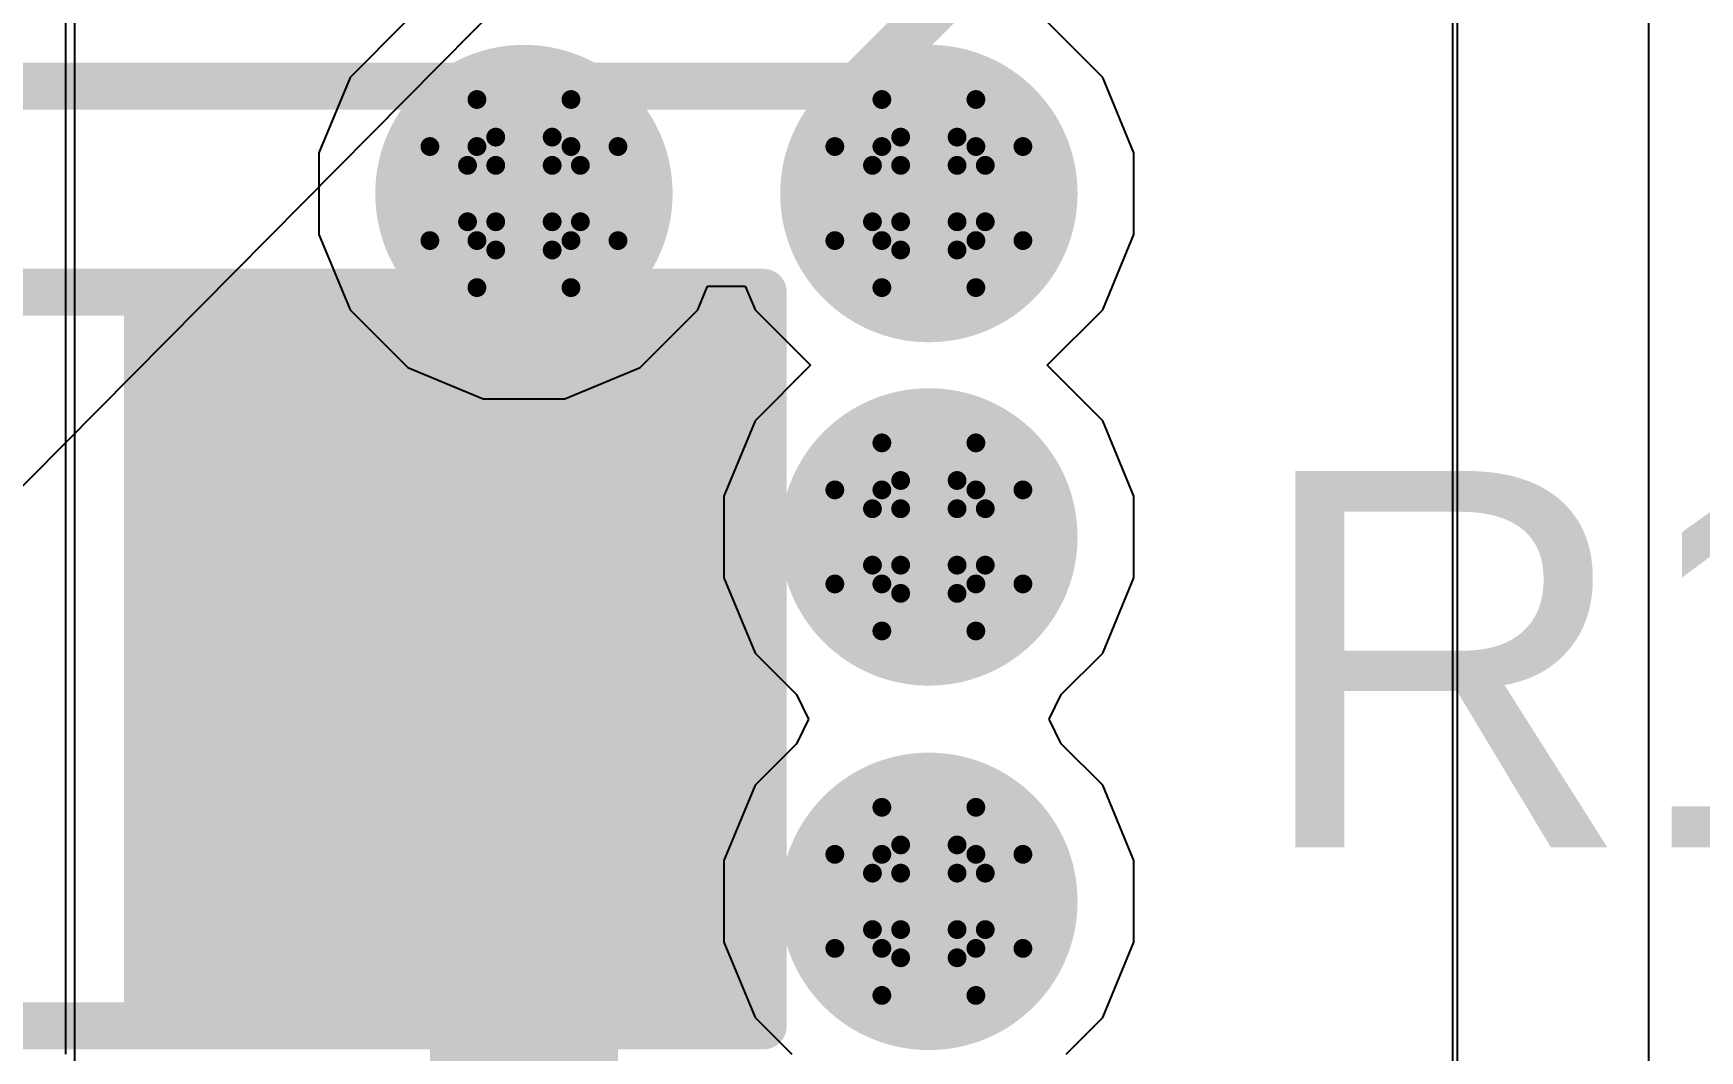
# Model space of a CAD drawing. Header units: inches. Extents: x -3 to 5259, y -3 to 5282.
# Drawn here: x 109.738 to 114.239, y 80.535 to 83.283 of the extents above; entities that cross this region are included whole.
import ezdxf

# ---------------------------------------------------------------- set-up
doc = ezdxf.new("R2010")
doc.units = ezdxf.units.IN
for name, color, linetype in [('Bottom Layer', 5, 'Continuous'), ('Bottom Solder', 6, 'Continuous'), ('Drill Drawing', 1, 'Continuous'), ('Layer 1', 16, 'Continuous'), ('Layer 2', 76, 'Continuous'), ('Top Layer', 1, 'Continuous'), ('Top Overlay', 2, 'Continuous'), ('Top Paste', 8, 'Continuous'), ('Top Solder', 216, 'Continuous'), ('Via Holes', 16, 'Continuous')]:
    doc.layers.add(name, color=color, linetype=linetype)
doc.styles.add('Arial', font='', dxfattribs={"height": 0.2})
doc.styles.get('Arial').set_extended_font_data('Arial')

# ---------------------------------------------------------------- blocks, each defined once
blk = doc.blocks.new('13_WQFN_HR__3_2__26')
at = {"layer": 'Top Solder'}
blk.add_line((1.1783, -0.9227), (5227.2803, 5276.701), dxfattribs=at)
blk = doc.blocks.new('R___1206_49')
at = {"layer": 'Top Layer'}
for points in [[(-2.032, 0.889), (-0.508, 0.889), (-0.508, -0.889), (-2.032, -0.889)], [(0.508, 0.889), (2.032, 0.889), (2.032, -0.889), (0.508, -0.889)]]:
    blk.add_hatch(color=1, dxfattribs=at).paths.add_polyline_path(points)
at = {"layer": 'Top Paste'}
for points in [[(-2.032, 0.889), (-0.508, 0.889), (-0.508, -0.889), (-2.032, -0.889)], [(0.508, 0.889), (2.032, 0.889), (2.032, -0.889), (0.508, -0.889)]]:
    blk.add_hatch(color=8, dxfattribs=at).paths.add_polyline_path(points)
at = {"layer": 'Top Solder'}
for points in [[(-2.1336, 0.9906), (-0.4064, 0.9906), (-0.4064, -0.9906), (-2.1336, -0.9906)], [(0.4064, 0.9906), (2.1336, 0.9906), (2.1336, -0.9906), (0.4064, -0.9906)]]:
    blk.add_hatch(color=216, dxfattribs=at).paths.add_polyline_path(points)
at = {"layer": 'Top Overlay'}
for points in [[(-2.1336, 0.9906, 0.127, 0.127, 0), (-2.1336, -0.9906, 0.127, 0.127, 0)], [(2.1336, 0.9906, 0.127, 0.127, 0), (-2.1336, 0.9906, 0.127, 0.127, 0)], [(2.1336, 0.9906, 0.127, 0.127, 0), (2.1336, -0.9906, 0.127, 0.127, 0)], [(2.1336, -0.9906, 0.127, 0.127, 0), (-2.1336, -0.9906, 0.127, 0.127, 0)]]:
    blk.add_lwpolyline(points, format="xyseb", dxfattribs=at)
for points in [[(-2.1654, 0.9906, 0.0635, 0.0635, 1), (-2.1019, 0.9906, 0.0635, 0.0635, 1)], [(-2.1654, 0.9906, 0.0635, 0.0635, 1), (-2.1019, 0.9906, 0.0635, 0.0635, 1)], [(2.1019, 0.9906, 0.0635, 0.0635, 1), (2.1654, 0.9906, 0.0635, 0.0635, 1)], [(2.1019, 0.9906, 0.0635, 0.0635, 1), (2.1654, 0.9906, 0.0635, 0.0635, 1)], [(-2.1654, -0.9906, 0.0635, 0.0635, 1), (-2.1019, -0.9906, 0.0635, 0.0635, 1)], [(-2.1654, -0.9906, 0.0635, 0.0635, 1), (-2.1019, -0.9906, 0.0635, 0.0635, 1)], [(2.1019, -0.9906, 0.0635, 0.0635, 1), (2.1654, -0.9906, 0.0635, 0.0635, 1)], [(2.1019, -0.9906, 0.0635, 0.0635, 1), (2.1654, -0.9906, 0.0635, 0.0635, 1)]]:
    blk.add_lwpolyline(points, format="xyseb", close=True, dxfattribs=at)
blk = doc.blocks.new('SVZ1VM221FBRE00RAXXX_226')
at = {"layer": 'Top Overlay'}
for points in [[(-2.465, 4.2262, 0.127, 0.127, 0), (-4.2012, 2.49, 0.127, 0.127, 0)], [(4.2012, 4.2262, 0.127, 0.127, 0), (-2.465, 4.2262, 0.127, 0.127, 0)]]:
    blk.add_lwpolyline(points, format="xyseb", dxfattribs=at)
blk.add_lwpolyline([(-2.4967, 4.2262, 0.0635, 0.0635, 1), (-2.4332, 4.2262, 0.0635, 0.0635, 1)], format="xyseb", close=True, dxfattribs=at)
blk.add_lwpolyline([(-2.4967, 4.2262, 0.0635, 0.0635, 1), (-2.4332, 4.2262, 0.0635, 0.0635, 1)], format="xyseb", close=True, dxfattribs=at)

msp = doc.modelspace()

# ---------------------------------------------------------------- hatches: boundary and pattern name
at = {"layer": 'Bottom Layer'}
h = msp.add_hatch(color=5, dxfattribs=at)
edge = h.paths.add_edge_path()
edge.add_arc((111.0632, 82.85), 0.3, 0, 360)
h = msp.add_hatch(color=5, dxfattribs=at)
edge = h.paths.add_edge_path()
edge.add_arc((112.157, 82.85), 0.3, 0, 360)
h = msp.add_hatch(color=5, dxfattribs=at)
edge = h.paths.add_edge_path()
edge.add_arc((112.157, 81.9227), 0.3, 0, 360)
h = msp.add_hatch(color=5, dxfattribs=at)
edge = h.paths.add_edge_path()
edge.add_arc((112.157, 80.9385), 0.3, 0, 360)
at = {"layer": 'Bottom Solder'}
h = msp.add_hatch(color=6, dxfattribs=at)
edge = h.paths.add_edge_path()
edge.add_arc((111.0632, 82.85), 0.4016, 0, 360)
h = msp.add_hatch(color=6, dxfattribs=at)
edge = h.paths.add_edge_path()
edge.add_arc((112.157, 82.85), 0.4016, 0, 360)
h = msp.add_hatch(color=6, dxfattribs=at)
edge = h.paths.add_edge_path()
edge.add_arc((112.157, 81.9227), 0.4016, 0, 360)
h = msp.add_hatch(color=6, dxfattribs=at)
edge = h.paths.add_edge_path()
edge.add_arc((112.157, 80.9385), 0.4016, 0, 360)
at = {"layer": 'Layer 1'}
h = msp.add_hatch(color=16, dxfattribs=at)
edge = h.paths.add_edge_path()
edge.add_arc((111.0632, 82.85), 0.3, 0, 360)
h = msp.add_hatch(color=16, dxfattribs=at)
edge = h.paths.add_edge_path()
edge.add_arc((112.157, 82.85), 0.3, 0, 360)
h = msp.add_hatch(color=16, dxfattribs=at)
edge = h.paths.add_edge_path()
edge.add_arc((112.157, 81.9227), 0.3, 0, 360)
h = msp.add_hatch(color=16, dxfattribs=at)
edge = h.paths.add_edge_path()
edge.add_arc((112.157, 80.9385), 0.3, 0, 360)
at = {"layer": 'Layer 2'}
h = msp.add_hatch(color=76, dxfattribs=at)
edge = h.paths.add_edge_path()
edge.add_arc((111.0632, 82.85), 0.3, 0, 360)
h = msp.add_hatch(color=76, dxfattribs=at)
edge = h.paths.add_edge_path()
edge.add_arc((112.157, 82.85), 0.3, 0, 360)
h = msp.add_hatch(color=76, dxfattribs=at)
edge = h.paths.add_edge_path()
edge.add_arc((112.157, 81.9227), 0.3, 0, 360)
h = msp.add_hatch(color=76, dxfattribs=at)
edge = h.paths.add_edge_path()
edge.add_arc((112.157, 80.9385), 0.3, 0, 360)
at = {"layer": 'Top Layer'}
h = msp.add_hatch(color=1, dxfattribs=at)
edge = h.paths.add_edge_path()
edge.add_arc((111.0632, 82.85), 0.3, 0, 360)
h = msp.add_hatch(color=1, dxfattribs=at)
edge = h.paths.add_edge_path()
edge.add_arc((112.157, 82.85), 0.3, 0, 360)
h = msp.add_hatch(color=1, dxfattribs=at)
edge = h.paths.add_edge_path()
edge.add_arc((112.157, 81.9227), 0.3, 0, 360)
h = msp.add_hatch(color=1, dxfattribs=at)
edge = h.paths.add_edge_path()
edge.add_arc((112.157, 80.9385), 0.3, 0, 360)
at = {"layer": 'Top Solder'}
h = msp.add_hatch(color=216, dxfattribs=at)
edge = h.paths.add_edge_path()
edge.add_arc((111.0632, 82.85), 0.4016, 0, 360)
h = msp.add_hatch(color=216, dxfattribs=at)
edge = h.paths.add_edge_path()
edge.add_arc((112.157, 82.85), 0.4016, 0, 360)
h = msp.add_hatch(color=216, dxfattribs=at)
edge = h.paths.add_edge_path()
edge.add_arc((112.157, 81.9227), 0.4016, 0, 360)
h = msp.add_hatch(color=216, dxfattribs=at)
edge = h.paths.add_edge_path()
edge.add_arc((112.157, 80.9385), 0.4016, 0, 360)
at = {"layer": 'Via Holes'}
h = msp.add_hatch(color=7, dxfattribs=at)
edge = h.paths.add_edge_path()
edge.add_arc((111.0632, 82.85), 0.15, 0, 360)
h = msp.add_hatch(color=7, dxfattribs=at)
edge = h.paths.add_edge_path()
edge.add_arc((112.157, 82.85), 0.15, 0, 360)
h = msp.add_hatch(color=7, dxfattribs=at)
edge = h.paths.add_edge_path()
edge.add_arc((112.157, 81.9227), 0.15, 0, 360)
h = msp.add_hatch(color=7, dxfattribs=at)
edge = h.paths.add_edge_path()
edge.add_arc((112.157, 80.9385), 0.15, 0, 360)

# ---------------------------------------------------------------- linework, layer by layer
at = {"layer": 'Drill Drawing'}
for points in [[(110.9362, 82.977, 0.0508, 0.0508, 0), (110.9362, 83.104, 0.0508, 0.0508, 0)], [(110.9362, 83.104, 0.0508, 0.0508, 0), (111.1902, 83.104, 0.0508, 0.0508, 0)], [(111.1902, 82.977, 0.0508, 0.0508, 0), (111.1902, 83.104, 0.0508, 0.0508, 0)], [(112.03, 82.977, 0.0508, 0.0508, 0), (112.03, 83.104, 0.0508, 0.0508, 0)], [(112.03, 83.104, 0.0508, 0.0508, 0), (112.284, 83.104, 0.0508, 0.0508, 0)], [(112.284, 82.977, 0.0508, 0.0508, 0), (112.284, 83.104, 0.0508, 0.0508, 0)], [(110.987, 82.9262, 0.0508, 0.0508, 0), (110.987, 83.0024, 0.0508, 0.0508, 0)], [(110.987, 83.0024, 0.0508, 0.0508, 0), (111.1394, 83.0024, 0.0508, 0.0508, 0)], [(111.1394, 82.9262, 0.0508, 0.0508, 0), (111.1394, 83.0024, 0.0508, 0.0508, 0)], [(112.0808, 82.9262, 0.0508, 0.0508, 0), (112.0808, 83.0024, 0.0508, 0.0508, 0)], [(112.0808, 83.0024, 0.0508, 0.0508, 0), (112.2332, 83.0024, 0.0508, 0.0508, 0)], [(112.2332, 82.9262, 0.0508, 0.0508, 0), (112.2332, 83.0024, 0.0508, 0.0508, 0)], [(110.8092, 82.723, 0.0508, 0.0508, 0), (110.8092, 82.977, 0.0508, 0.0508, 0)], [(110.8092, 82.977, 0.0508, 0.0508, 0), (110.9362, 82.977, 0.0508, 0.0508, 0)], [(111.1902, 82.977, 0.0508, 0.0508, 0), (111.3172, 82.977, 0.0508, 0.0508, 0)], [(111.3172, 82.723, 0.0508, 0.0508, 0), (111.3172, 82.977, 0.0508, 0.0508, 0)], [(111.903, 82.723, 0.0508, 0.0508, 0), (111.903, 82.977, 0.0508, 0.0508, 0)], [(111.903, 82.977, 0.0508, 0.0508, 0), (112.03, 82.977, 0.0508, 0.0508, 0)], [(112.284, 82.977, 0.0508, 0.0508, 0), (112.411, 82.977, 0.0508, 0.0508, 0)], [(112.411, 82.723, 0.0508, 0.0508, 0), (112.411, 82.977, 0.0508, 0.0508, 0)], [(110.9108, 82.7738, 0.0508, 0.0508, 0), (110.9108, 82.9262, 0.0508, 0.0508, 0)], [(110.9108, 82.9262, 0.0508, 0.0508, 0), (110.987, 82.9262, 0.0508, 0.0508, 0)], [(111.1394, 82.9262, 0.0508, 0.0508, 0), (111.2156, 82.9262, 0.0508, 0.0508, 0)], [(111.2156, 82.7738, 0.0508, 0.0508, 0), (111.2156, 82.9262, 0.0508, 0.0508, 0)], [(112.0046, 82.7738, 0.0508, 0.0508, 0), (112.0046, 82.9262, 0.0508, 0.0508, 0)], [(112.0046, 82.9262, 0.0508, 0.0508, 0), (112.0808, 82.9262, 0.0508, 0.0508, 0)], [(112.2332, 82.9262, 0.0508, 0.0508, 0), (112.3094, 82.9262, 0.0508, 0.0508, 0)], [(112.3094, 82.7738, 0.0508, 0.0508, 0), (112.3094, 82.9262, 0.0508, 0.0508, 0)], [(110.9108, 82.7738, 0.0508, 0.0508, 0), (110.987, 82.7738, 0.0508, 0.0508, 0)], [(110.987, 82.6976, 0.0508, 0.0508, 0), (110.987, 82.7738, 0.0508, 0.0508, 0)], [(111.1394, 82.7738, 0.0508, 0.0508, 0), (111.2156, 82.7738, 0.0508, 0.0508, 0)], [(111.1394, 82.6976, 0.0508, 0.0508, 0), (111.1394, 82.7738, 0.0508, 0.0508, 0)], [(112.0046, 82.7738, 0.0508, 0.0508, 0), (112.0808, 82.7738, 0.0508, 0.0508, 0)], [(112.0808, 82.6976, 0.0508, 0.0508, 0), (112.0808, 82.7738, 0.0508, 0.0508, 0)], [(112.2332, 82.7738, 0.0508, 0.0508, 0), (112.3094, 82.7738, 0.0508, 0.0508, 0)], [(112.2332, 82.6976, 0.0508, 0.0508, 0), (112.2332, 82.7738, 0.0508, 0.0508, 0)], [(110.8092, 82.723, 0.0508, 0.0508, 0), (110.9362, 82.723, 0.0508, 0.0508, 0)], [(110.9362, 82.596, 0.0508, 0.0508, 0), (110.9362, 82.723, 0.0508, 0.0508, 0)], [(111.1902, 82.723, 0.0508, 0.0508, 0), (111.3172, 82.723, 0.0508, 0.0508, 0)], [(111.1902, 82.596, 0.0508, 0.0508, 0), (111.1902, 82.723, 0.0508, 0.0508, 0)], [(111.903, 82.723, 0.0508, 0.0508, 0), (112.03, 82.723, 0.0508, 0.0508, 0)], [(112.03, 82.596, 0.0508, 0.0508, 0), (112.03, 82.723, 0.0508, 0.0508, 0)], [(112.284, 82.723, 0.0508, 0.0508, 0), (112.411, 82.723, 0.0508, 0.0508, 0)], [(112.284, 82.596, 0.0508, 0.0508, 0), (112.284, 82.723, 0.0508, 0.0508, 0)], [(110.987, 82.6976, 0.0508, 0.0508, 0), (111.1394, 82.6976, 0.0508, 0.0508, 0)], [(112.0808, 82.6976, 0.0508, 0.0508, 0), (112.2332, 82.6976, 0.0508, 0.0508, 0)], [(110.9362, 82.596, 0.0508, 0.0508, 0), (111.1902, 82.596, 0.0508, 0.0508, 0)], [(112.03, 82.596, 0.0508, 0.0508, 0), (112.284, 82.596, 0.0508, 0.0508, 0)], [(112.03, 82.0497, 0.0508, 0.0508, 0), (112.03, 82.1767, 0.0508, 0.0508, 0)], [(112.03, 82.1767, 0.0508, 0.0508, 0), (112.284, 82.1767, 0.0508, 0.0508, 0)], [(112.284, 82.0497, 0.0508, 0.0508, 0), (112.284, 82.1767, 0.0508, 0.0508, 0)], [(111.903, 81.7957, 0.0508, 0.0508, 0), (111.903, 82.0497, 0.0508, 0.0508, 0)], [(111.903, 82.0497, 0.0508, 0.0508, 0), (112.03, 82.0497, 0.0508, 0.0508, 0)], [(112.0808, 81.9989, 0.0508, 0.0508, 0), (112.0808, 82.0751, 0.0508, 0.0508, 0)], [(112.0808, 82.0751, 0.0508, 0.0508, 0), (112.2332, 82.0751, 0.0508, 0.0508, 0)], [(112.2332, 81.9989, 0.0508, 0.0508, 0), (112.2332, 82.0751, 0.0508, 0.0508, 0)], [(112.284, 82.0497, 0.0508, 0.0508, 0), (112.411, 82.0497, 0.0508, 0.0508, 0)], [(112.411, 81.7957, 0.0508, 0.0508, 0), (112.411, 82.0497, 0.0508, 0.0508, 0)], [(112.0046, 81.8465, 0.0508, 0.0508, 0), (112.0046, 81.9989, 0.0508, 0.0508, 0)], [(112.0046, 81.9989, 0.0508, 0.0508, 0), (112.0808, 81.9989, 0.0508, 0.0508, 0)], [(112.2332, 81.9989, 0.0508, 0.0508, 0), (112.3094, 81.9989, 0.0508, 0.0508, 0)], [(112.3094, 81.8465, 0.0508, 0.0508, 0), (112.3094, 81.9989, 0.0508, 0.0508, 0)], [(112.0046, 81.8465, 0.0508, 0.0508, 0), (112.0808, 81.8465, 0.0508, 0.0508, 0)], [(112.0808, 81.7703, 0.0508, 0.0508, 0), (112.0808, 81.8465, 0.0508, 0.0508, 0)], [(112.2332, 81.8465, 0.0508, 0.0508, 0), (112.3094, 81.8465, 0.0508, 0.0508, 0)], [(112.2332, 81.7703, 0.0508, 0.0508, 0), (112.2332, 81.8465, 0.0508, 0.0508, 0)], [(111.903, 81.7957, 0.0508, 0.0508, 0), (112.03, 81.7957, 0.0508, 0.0508, 0)], [(112.03, 81.6687, 0.0508, 0.0508, 0), (112.03, 81.7957, 0.0508, 0.0508, 0)], [(112.0808, 81.7703, 0.0508, 0.0508, 0), (112.2332, 81.7703, 0.0508, 0.0508, 0)], [(112.284, 81.7957, 0.0508, 0.0508, 0), (112.411, 81.7957, 0.0508, 0.0508, 0)], [(112.284, 81.6687, 0.0508, 0.0508, 0), (112.284, 81.7957, 0.0508, 0.0508, 0)], [(112.03, 81.6687, 0.0508, 0.0508, 0), (112.284, 81.6687, 0.0508, 0.0508, 0)], [(112.03, 81.0655, 0.0508, 0.0508, 0), (112.03, 81.1925, 0.0508, 0.0508, 0)], [(112.03, 81.1925, 0.0508, 0.0508, 0), (112.284, 81.1925, 0.0508, 0.0508, 0)], [(112.284, 81.0655, 0.0508, 0.0508, 0), (112.284, 81.1925, 0.0508, 0.0508, 0)], [(112.0808, 81.0147, 0.0508, 0.0508, 0), (112.0808, 81.0909, 0.0508, 0.0508, 0)], [(112.0808, 81.0909, 0.0508, 0.0508, 0), (112.2332, 81.0909, 0.0508, 0.0508, 0)], [(112.2332, 81.0147, 0.0508, 0.0508, 0), (112.2332, 81.0909, 0.0508, 0.0508, 0)], [(111.903, 80.8115, 0.0508, 0.0508, 0), (111.903, 81.0655, 0.0508, 0.0508, 0)], [(111.903, 81.0655, 0.0508, 0.0508, 0), (112.03, 81.0655, 0.0508, 0.0508, 0)], [(112.284, 81.0655, 0.0508, 0.0508, 0), (112.411, 81.0655, 0.0508, 0.0508, 0)], [(112.411, 80.8115, 0.0508, 0.0508, 0), (112.411, 81.0655, 0.0508, 0.0508, 0)], [(112.0046, 80.8623, 0.0508, 0.0508, 0), (112.0046, 81.0147, 0.0508, 0.0508, 0)], [(112.0046, 81.0147, 0.0508, 0.0508, 0), (112.0808, 81.0147, 0.0508, 0.0508, 0)], [(112.2332, 81.0147, 0.0508, 0.0508, 0), (112.3094, 81.0147, 0.0508, 0.0508, 0)], [(112.3094, 80.8623, 0.0508, 0.0508, 0), (112.3094, 81.0147, 0.0508, 0.0508, 0)], [(112.0046, 80.8623, 0.0508, 0.0508, 0), (112.0808, 80.8623, 0.0508, 0.0508, 0)], [(112.0808, 80.7861, 0.0508, 0.0508, 0), (112.0808, 80.8623, 0.0508, 0.0508, 0)], [(112.2332, 80.8623, 0.0508, 0.0508, 0), (112.3094, 80.8623, 0.0508, 0.0508, 0)], [(112.2332, 80.7861, 0.0508, 0.0508, 0), (112.2332, 80.8623, 0.0508, 0.0508, 0)], [(111.903, 80.8115, 0.0508, 0.0508, 0), (112.03, 80.8115, 0.0508, 0.0508, 0)], [(112.03, 80.6845, 0.0508, 0.0508, 0), (112.03, 80.8115, 0.0508, 0.0508, 0)], [(112.0808, 80.7861, 0.0508, 0.0508, 0), (112.2332, 80.7861, 0.0508, 0.0508, 0)], [(112.284, 80.8115, 0.0508, 0.0508, 0), (112.411, 80.8115, 0.0508, 0.0508, 0)], [(112.284, 80.6845, 0.0508, 0.0508, 0), (112.284, 80.8115, 0.0508, 0.0508, 0)], [(112.03, 80.6845, 0.0508, 0.0508, 0), (112.284, 80.6845, 0.0508, 0.0508, 0)]]:
    msp.add_lwpolyline(points, format="xyseb", dxfattribs=at)
for points in [[(110.9235, 83.104, 0.0254, 0.0254, 1), (110.9489, 83.104, 0.0254, 0.0254, 1)], [(110.9235, 83.104, 0.0254, 0.0254, 1), (110.9489, 83.104, 0.0254, 0.0254, 1)], [(111.1775, 83.104, 0.0254, 0.0254, 1), (111.2029, 83.104, 0.0254, 0.0254, 1)], [(111.1775, 83.104, 0.0254, 0.0254, 1), (111.2029, 83.104, 0.0254, 0.0254, 1)], [(112.0173, 83.104, 0.0254, 0.0254, 1), (112.0427, 83.104, 0.0254, 0.0254, 1)], [(112.0173, 83.104, 0.0254, 0.0254, 1), (112.0427, 83.104, 0.0254, 0.0254, 1)], [(112.2713, 83.104, 0.0254, 0.0254, 1), (112.2967, 83.104, 0.0254, 0.0254, 1)], [(112.2713, 83.104, 0.0254, 0.0254, 1), (112.2967, 83.104, 0.0254, 0.0254, 1)], [(110.9743, 83.0024, 0.0254, 0.0254, 1), (110.9997, 83.0024, 0.0254, 0.0254, 1)], [(110.9743, 83.0024, 0.0254, 0.0254, 1), (110.9997, 83.0024, 0.0254, 0.0254, 1)], [(111.1267, 83.0024, 0.0254, 0.0254, 1), (111.1521, 83.0024, 0.0254, 0.0254, 1)], [(111.1267, 83.0024, 0.0254, 0.0254, 1), (111.1521, 83.0024, 0.0254, 0.0254, 1)], [(112.0681, 83.0024, 0.0254, 0.0254, 1), (112.0935, 83.0024, 0.0254, 0.0254, 1)], [(112.0681, 83.0024, 0.0254, 0.0254, 1), (112.0935, 83.0024, 0.0254, 0.0254, 1)], [(112.2205, 83.0024, 0.0254, 0.0254, 1), (112.2459, 83.0024, 0.0254, 0.0254, 1)], [(112.2205, 83.0024, 0.0254, 0.0254, 1), (112.2459, 83.0024, 0.0254, 0.0254, 1)], [(110.7965, 82.977, 0.0254, 0.0254, 1), (110.8219, 82.977, 0.0254, 0.0254, 1)], [(110.7965, 82.977, 0.0254, 0.0254, 1), (110.8219, 82.977, 0.0254, 0.0254, 1)], [(110.9235, 82.977, 0.0254, 0.0254, 1), (110.9489, 82.977, 0.0254, 0.0254, 1)], [(110.9235, 82.977, 0.0254, 0.0254, 1), (110.9489, 82.977, 0.0254, 0.0254, 1)], [(111.1775, 82.977, 0.0254, 0.0254, 1), (111.2029, 82.977, 0.0254, 0.0254, 1)], [(111.1775, 82.977, 0.0254, 0.0254, 1), (111.2029, 82.977, 0.0254, 0.0254, 1)], [(111.3045, 82.977, 0.0254, 0.0254, 1), (111.3299, 82.977, 0.0254, 0.0254, 1)], [(111.3045, 82.977, 0.0254, 0.0254, 1), (111.3299, 82.977, 0.0254, 0.0254, 1)], [(111.8903, 82.977, 0.0254, 0.0254, 1), (111.9157, 82.977, 0.0254, 0.0254, 1)], [(111.8903, 82.977, 0.0254, 0.0254, 1), (111.9157, 82.977, 0.0254, 0.0254, 1)], [(112.0173, 82.977, 0.0254, 0.0254, 1), (112.0427, 82.977, 0.0254, 0.0254, 1)], [(112.0173, 82.977, 0.0254, 0.0254, 1), (112.0427, 82.977, 0.0254, 0.0254, 1)], [(112.2713, 82.977, 0.0254, 0.0254, 1), (112.2967, 82.977, 0.0254, 0.0254, 1)], [(112.2713, 82.977, 0.0254, 0.0254, 1), (112.2967, 82.977, 0.0254, 0.0254, 1)], [(112.3983, 82.977, 0.0254, 0.0254, 1), (112.4237, 82.977, 0.0254, 0.0254, 1)], [(112.3983, 82.977, 0.0254, 0.0254, 1), (112.4237, 82.977, 0.0254, 0.0254, 1)], [(110.8981, 82.9262, 0.0254, 0.0254, 1), (110.9235, 82.9262, 0.0254, 0.0254, 1)], [(110.8981, 82.9262, 0.0254, 0.0254, 1), (110.9235, 82.9262, 0.0254, 0.0254, 1)], [(110.9743, 82.9262, 0.0254, 0.0254, 1), (110.9997, 82.9262, 0.0254, 0.0254, 1)], [(110.9743, 82.9262, 0.0254, 0.0254, 1), (110.9997, 82.9262, 0.0254, 0.0254, 1)], [(111.1267, 82.9262, 0.0254, 0.0254, 1), (111.1521, 82.9262, 0.0254, 0.0254, 1)], [(111.1267, 82.9262, 0.0254, 0.0254, 1), (111.1521, 82.9262, 0.0254, 0.0254, 1)], [(111.2029, 82.9262, 0.0254, 0.0254, 1), (111.2283, 82.9262, 0.0254, 0.0254, 1)], [(111.2029, 82.9262, 0.0254, 0.0254, 1), (111.2283, 82.9262, 0.0254, 0.0254, 1)], [(111.9919, 82.9262, 0.0254, 0.0254, 1), (112.0173, 82.9262, 0.0254, 0.0254, 1)], [(111.9919, 82.9262, 0.0254, 0.0254, 1), (112.0173, 82.9262, 0.0254, 0.0254, 1)], [(112.0681, 82.9262, 0.0254, 0.0254, 1), (112.0935, 82.9262, 0.0254, 0.0254, 1)], [(112.0681, 82.9262, 0.0254, 0.0254, 1), (112.0935, 82.9262, 0.0254, 0.0254, 1)], [(112.2205, 82.9262, 0.0254, 0.0254, 1), (112.2459, 82.9262, 0.0254, 0.0254, 1)], [(112.2205, 82.9262, 0.0254, 0.0254, 1), (112.2459, 82.9262, 0.0254, 0.0254, 1)], [(112.2967, 82.9262, 0.0254, 0.0254, 1), (112.3221, 82.9262, 0.0254, 0.0254, 1)], [(112.2967, 82.9262, 0.0254, 0.0254, 1), (112.3221, 82.9262, 0.0254, 0.0254, 1)], [(110.8981, 82.7738, 0.0254, 0.0254, 1), (110.9235, 82.7738, 0.0254, 0.0254, 1)], [(110.8981, 82.7738, 0.0254, 0.0254, 1), (110.9235, 82.7738, 0.0254, 0.0254, 1)], [(110.9743, 82.7738, 0.0254, 0.0254, 1), (110.9997, 82.7738, 0.0254, 0.0254, 1)], [(110.9743, 82.7738, 0.0254, 0.0254, 1), (110.9997, 82.7738, 0.0254, 0.0254, 1)], [(111.1267, 82.7738, 0.0254, 0.0254, 1), (111.1521, 82.7738, 0.0254, 0.0254, 1)], [(111.1267, 82.7738, 0.0254, 0.0254, 1), (111.1521, 82.7738, 0.0254, 0.0254, 1)], [(111.2029, 82.7738, 0.0254, 0.0254, 1), (111.2283, 82.7738, 0.0254, 0.0254, 1)], [(111.2029, 82.7738, 0.0254, 0.0254, 1), (111.2283, 82.7738, 0.0254, 0.0254, 1)], [(111.9919, 82.7738, 0.0254, 0.0254, 1), (112.0173, 82.7738, 0.0254, 0.0254, 1)], [(111.9919, 82.7738, 0.0254, 0.0254, 1), (112.0173, 82.7738, 0.0254, 0.0254, 1)], [(112.0681, 82.7738, 0.0254, 0.0254, 1), (112.0935, 82.7738, 0.0254, 0.0254, 1)], [(112.0681, 82.7738, 0.0254, 0.0254, 1), (112.0935, 82.7738, 0.0254, 0.0254, 1)], [(112.2205, 82.7738, 0.0254, 0.0254, 1), (112.2459, 82.7738, 0.0254, 0.0254, 1)], [(112.2205, 82.7738, 0.0254, 0.0254, 1), (112.2459, 82.7738, 0.0254, 0.0254, 1)], [(112.2967, 82.7738, 0.0254, 0.0254, 1), (112.3221, 82.7738, 0.0254, 0.0254, 1)], [(112.2967, 82.7738, 0.0254, 0.0254, 1), (112.3221, 82.7738, 0.0254, 0.0254, 1)], [(110.7965, 82.723, 0.0254, 0.0254, 1), (110.8219, 82.723, 0.0254, 0.0254, 1)], [(110.7965, 82.723, 0.0254, 0.0254, 1), (110.8219, 82.723, 0.0254, 0.0254, 1)], [(110.9235, 82.723, 0.0254, 0.0254, 1), (110.9489, 82.723, 0.0254, 0.0254, 1)], [(110.9235, 82.723, 0.0254, 0.0254, 1), (110.9489, 82.723, 0.0254, 0.0254, 1)], [(111.1775, 82.723, 0.0254, 0.0254, 1), (111.2029, 82.723, 0.0254, 0.0254, 1)], [(111.1775, 82.723, 0.0254, 0.0254, 1), (111.2029, 82.723, 0.0254, 0.0254, 1)], [(111.3045, 82.723, 0.0254, 0.0254, 1), (111.3299, 82.723, 0.0254, 0.0254, 1)], [(111.3045, 82.723, 0.0254, 0.0254, 1), (111.3299, 82.723, 0.0254, 0.0254, 1)], [(111.8903, 82.723, 0.0254, 0.0254, 1), (111.9157, 82.723, 0.0254, 0.0254, 1)], [(111.8903, 82.723, 0.0254, 0.0254, 1), (111.9157, 82.723, 0.0254, 0.0254, 1)], [(112.0173, 82.723, 0.0254, 0.0254, 1), (112.0427, 82.723, 0.0254, 0.0254, 1)], [(112.0173, 82.723, 0.0254, 0.0254, 1), (112.0427, 82.723, 0.0254, 0.0254, 1)], [(112.2713, 82.723, 0.0254, 0.0254, 1), (112.2967, 82.723, 0.0254, 0.0254, 1)], [(112.2713, 82.723, 0.0254, 0.0254, 1), (112.2967, 82.723, 0.0254, 0.0254, 1)], [(112.3983, 82.723, 0.0254, 0.0254, 1), (112.4237, 82.723, 0.0254, 0.0254, 1)], [(112.3983, 82.723, 0.0254, 0.0254, 1), (112.4237, 82.723, 0.0254, 0.0254, 1)], [(110.9743, 82.6976, 0.0254, 0.0254, 1), (110.9997, 82.6976, 0.0254, 0.0254, 1)], [(110.9743, 82.6976, 0.0254, 0.0254, 1), (110.9997, 82.6976, 0.0254, 0.0254, 1)], [(111.1267, 82.6976, 0.0254, 0.0254, 1), (111.1521, 82.6976, 0.0254, 0.0254, 1)], [(111.1267, 82.6976, 0.0254, 0.0254, 1), (111.1521, 82.6976, 0.0254, 0.0254, 1)], [(112.0681, 82.6976, 0.0254, 0.0254, 1), (112.0935, 82.6976, 0.0254, 0.0254, 1)], [(112.0681, 82.6976, 0.0254, 0.0254, 1), (112.0935, 82.6976, 0.0254, 0.0254, 1)], [(112.2205, 82.6976, 0.0254, 0.0254, 1), (112.2459, 82.6976, 0.0254, 0.0254, 1)], [(112.2205, 82.6976, 0.0254, 0.0254, 1), (112.2459, 82.6976, 0.0254, 0.0254, 1)], [(110.9235, 82.596, 0.0254, 0.0254, 1), (110.9489, 82.596, 0.0254, 0.0254, 1)], [(110.9235, 82.596, 0.0254, 0.0254, 1), (110.9489, 82.596, 0.0254, 0.0254, 1)], [(111.1775, 82.596, 0.0254, 0.0254, 1), (111.2029, 82.596, 0.0254, 0.0254, 1)], [(111.1775, 82.596, 0.0254, 0.0254, 1), (111.2029, 82.596, 0.0254, 0.0254, 1)], [(112.0173, 82.596, 0.0254, 0.0254, 1), (112.0427, 82.596, 0.0254, 0.0254, 1)], [(112.0173, 82.596, 0.0254, 0.0254, 1), (112.0427, 82.596, 0.0254, 0.0254, 1)], [(112.2713, 82.596, 0.0254, 0.0254, 1), (112.2967, 82.596, 0.0254, 0.0254, 1)], [(112.2713, 82.596, 0.0254, 0.0254, 1), (112.2967, 82.596, 0.0254, 0.0254, 1)], [(112.0173, 82.1767, 0.0254, 0.0254, 1), (112.0427, 82.1767, 0.0254, 0.0254, 1)], [(112.0173, 82.1767, 0.0254, 0.0254, 1), (112.0427, 82.1767, 0.0254, 0.0254, 1)], [(112.2713, 82.1767, 0.0254, 0.0254, 1), (112.2967, 82.1767, 0.0254, 0.0254, 1)], [(112.2713, 82.1767, 0.0254, 0.0254, 1), (112.2967, 82.1767, 0.0254, 0.0254, 1)], [(111.8903, 82.0497, 0.0254, 0.0254, 1), (111.9157, 82.0497, 0.0254, 0.0254, 1)], [(111.8903, 82.0497, 0.0254, 0.0254, 1), (111.9157, 82.0497, 0.0254, 0.0254, 1)], [(112.0173, 82.0497, 0.0254, 0.0254, 1), (112.0427, 82.0497, 0.0254, 0.0254, 1)], [(112.0173, 82.0497, 0.0254, 0.0254, 1), (112.0427, 82.0497, 0.0254, 0.0254, 1)], [(112.0681, 82.0751, 0.0254, 0.0254, 1), (112.0935, 82.0751, 0.0254, 0.0254, 1)], [(112.0681, 82.0751, 0.0254, 0.0254, 1), (112.0935, 82.0751, 0.0254, 0.0254, 1)], [(112.2205, 82.0751, 0.0254, 0.0254, 1), (112.2459, 82.0751, 0.0254, 0.0254, 1)], [(112.2205, 82.0751, 0.0254, 0.0254, 1), (112.2459, 82.0751, 0.0254, 0.0254, 1)], [(112.2713, 82.0497, 0.0254, 0.0254, 1), (112.2967, 82.0497, 0.0254, 0.0254, 1)], [(112.2713, 82.0497, 0.0254, 0.0254, 1), (112.2967, 82.0497, 0.0254, 0.0254, 1)], [(112.3983, 82.0497, 0.0254, 0.0254, 1), (112.4237, 82.0497, 0.0254, 0.0254, 1)], [(112.3983, 82.0497, 0.0254, 0.0254, 1), (112.4237, 82.0497, 0.0254, 0.0254, 1)], [(111.9919, 81.9989, 0.0254, 0.0254, 1), (112.0173, 81.9989, 0.0254, 0.0254, 1)], [(111.9919, 81.9989, 0.0254, 0.0254, 1), (112.0173, 81.9989, 0.0254, 0.0254, 1)], [(112.0681, 81.9989, 0.0254, 0.0254, 1), (112.0935, 81.9989, 0.0254, 0.0254, 1)], [(112.0681, 81.9989, 0.0254, 0.0254, 1), (112.0935, 81.9989, 0.0254, 0.0254, 1)], [(112.2205, 81.9989, 0.0254, 0.0254, 1), (112.2459, 81.9989, 0.0254, 0.0254, 1)], [(112.2205, 81.9989, 0.0254, 0.0254, 1), (112.2459, 81.9989, 0.0254, 0.0254, 1)], [(112.2967, 81.9989, 0.0254, 0.0254, 1), (112.3221, 81.9989, 0.0254, 0.0254, 1)], [(112.2967, 81.9989, 0.0254, 0.0254, 1), (112.3221, 81.9989, 0.0254, 0.0254, 1)], [(111.9919, 81.8465, 0.0254, 0.0254, 1), (112.0173, 81.8465, 0.0254, 0.0254, 1)], [(111.9919, 81.8465, 0.0254, 0.0254, 1), (112.0173, 81.8465, 0.0254, 0.0254, 1)], [(112.0681, 81.8465, 0.0254, 0.0254, 1), (112.0935, 81.8465, 0.0254, 0.0254, 1)], [(112.0681, 81.8465, 0.0254, 0.0254, 1), (112.0935, 81.8465, 0.0254, 0.0254, 1)], [(112.2205, 81.8465, 0.0254, 0.0254, 1), (112.2459, 81.8465, 0.0254, 0.0254, 1)], [(112.2205, 81.8465, 0.0254, 0.0254, 1), (112.2459, 81.8465, 0.0254, 0.0254, 1)], [(112.2967, 81.8465, 0.0254, 0.0254, 1), (112.3221, 81.8465, 0.0254, 0.0254, 1)], [(112.2967, 81.8465, 0.0254, 0.0254, 1), (112.3221, 81.8465, 0.0254, 0.0254, 1)], [(111.8903, 81.7957, 0.0254, 0.0254, 1), (111.9157, 81.7957, 0.0254, 0.0254, 1)], [(111.8903, 81.7957, 0.0254, 0.0254, 1), (111.9157, 81.7957, 0.0254, 0.0254, 1)], [(112.0173, 81.7957, 0.0254, 0.0254, 1), (112.0427, 81.7957, 0.0254, 0.0254, 1)], [(112.0173, 81.7957, 0.0254, 0.0254, 1), (112.0427, 81.7957, 0.0254, 0.0254, 1)], [(112.0681, 81.7703, 0.0254, 0.0254, 1), (112.0935, 81.7703, 0.0254, 0.0254, 1)], [(112.0681, 81.7703, 0.0254, 0.0254, 1), (112.0935, 81.7703, 0.0254, 0.0254, 1)], [(112.2205, 81.7703, 0.0254, 0.0254, 1), (112.2459, 81.7703, 0.0254, 0.0254, 1)], [(112.2205, 81.7703, 0.0254, 0.0254, 1), (112.2459, 81.7703, 0.0254, 0.0254, 1)], [(112.2713, 81.7957, 0.0254, 0.0254, 1), (112.2967, 81.7957, 0.0254, 0.0254, 1)], [(112.2713, 81.7957, 0.0254, 0.0254, 1), (112.2967, 81.7957, 0.0254, 0.0254, 1)], [(112.3983, 81.7957, 0.0254, 0.0254, 1), (112.4237, 81.7957, 0.0254, 0.0254, 1)], [(112.3983, 81.7957, 0.0254, 0.0254, 1), (112.4237, 81.7957, 0.0254, 0.0254, 1)], [(112.0173, 81.6687, 0.0254, 0.0254, 1), (112.0427, 81.6687, 0.0254, 0.0254, 1)], [(112.0173, 81.6687, 0.0254, 0.0254, 1), (112.0427, 81.6687, 0.0254, 0.0254, 1)], [(112.2713, 81.6687, 0.0254, 0.0254, 1), (112.2967, 81.6687, 0.0254, 0.0254, 1)], [(112.2713, 81.6687, 0.0254, 0.0254, 1), (112.2967, 81.6687, 0.0254, 0.0254, 1)], [(112.0173, 81.1925, 0.0254, 0.0254, 1), (112.0427, 81.1925, 0.0254, 0.0254, 1)], [(112.0173, 81.1925, 0.0254, 0.0254, 1), (112.0427, 81.1925, 0.0254, 0.0254, 1)], [(112.2713, 81.1925, 0.0254, 0.0254, 1), (112.2967, 81.1925, 0.0254, 0.0254, 1)], [(112.2713, 81.1925, 0.0254, 0.0254, 1), (112.2967, 81.1925, 0.0254, 0.0254, 1)], [(112.0681, 81.0909, 0.0254, 0.0254, 1), (112.0935, 81.0909, 0.0254, 0.0254, 1)], [(112.0681, 81.0909, 0.0254, 0.0254, 1), (112.0935, 81.0909, 0.0254, 0.0254, 1)], [(112.2205, 81.0909, 0.0254, 0.0254, 1), (112.2459, 81.0909, 0.0254, 0.0254, 1)], [(112.2205, 81.0909, 0.0254, 0.0254, 1), (112.2459, 81.0909, 0.0254, 0.0254, 1)], [(111.8903, 81.0655, 0.0254, 0.0254, 1), (111.9157, 81.0655, 0.0254, 0.0254, 1)], [(111.8903, 81.0655, 0.0254, 0.0254, 1), (111.9157, 81.0655, 0.0254, 0.0254, 1)], [(112.0173, 81.0655, 0.0254, 0.0254, 1), (112.0427, 81.0655, 0.0254, 0.0254, 1)], [(112.0173, 81.0655, 0.0254, 0.0254, 1), (112.0427, 81.0655, 0.0254, 0.0254, 1)], [(112.2713, 81.0655, 0.0254, 0.0254, 1), (112.2967, 81.0655, 0.0254, 0.0254, 1)], [(112.2713, 81.0655, 0.0254, 0.0254, 1), (112.2967, 81.0655, 0.0254, 0.0254, 1)], [(112.3983, 81.0655, 0.0254, 0.0254, 1), (112.4237, 81.0655, 0.0254, 0.0254, 1)], [(112.3983, 81.0655, 0.0254, 0.0254, 1), (112.4237, 81.0655, 0.0254, 0.0254, 1)], [(111.9919, 81.0147, 0.0254, 0.0254, 1), (112.0173, 81.0147, 0.0254, 0.0254, 1)], [(111.9919, 81.0147, 0.0254, 0.0254, 1), (112.0173, 81.0147, 0.0254, 0.0254, 1)], [(112.0681, 81.0147, 0.0254, 0.0254, 1), (112.0935, 81.0147, 0.0254, 0.0254, 1)], [(112.0681, 81.0147, 0.0254, 0.0254, 1), (112.0935, 81.0147, 0.0254, 0.0254, 1)], [(112.2205, 81.0147, 0.0254, 0.0254, 1), (112.2459, 81.0147, 0.0254, 0.0254, 1)], [(112.2205, 81.0147, 0.0254, 0.0254, 1), (112.2459, 81.0147, 0.0254, 0.0254, 1)], [(112.2967, 81.0147, 0.0254, 0.0254, 1), (112.3221, 81.0147, 0.0254, 0.0254, 1)], [(112.2967, 81.0147, 0.0254, 0.0254, 1), (112.3221, 81.0147, 0.0254, 0.0254, 1)], [(111.9919, 80.8623, 0.0254, 0.0254, 1), (112.0173, 80.8623, 0.0254, 0.0254, 1)], [(111.9919, 80.8623, 0.0254, 0.0254, 1), (112.0173, 80.8623, 0.0254, 0.0254, 1)], [(112.0681, 80.8623, 0.0254, 0.0254, 1), (112.0935, 80.8623, 0.0254, 0.0254, 1)], [(112.0681, 80.8623, 0.0254, 0.0254, 1), (112.0935, 80.8623, 0.0254, 0.0254, 1)], [(112.2205, 80.8623, 0.0254, 0.0254, 1), (112.2459, 80.8623, 0.0254, 0.0254, 1)], [(112.2205, 80.8623, 0.0254, 0.0254, 1), (112.2459, 80.8623, 0.0254, 0.0254, 1)], [(112.2967, 80.8623, 0.0254, 0.0254, 1), (112.3221, 80.8623, 0.0254, 0.0254, 1)], [(112.2967, 80.8623, 0.0254, 0.0254, 1), (112.3221, 80.8623, 0.0254, 0.0254, 1)], [(111.8903, 80.8115, 0.0254, 0.0254, 1), (111.9157, 80.8115, 0.0254, 0.0254, 1)], [(111.8903, 80.8115, 0.0254, 0.0254, 1), (111.9157, 80.8115, 0.0254, 0.0254, 1)], [(112.0173, 80.8115, 0.0254, 0.0254, 1), (112.0427, 80.8115, 0.0254, 0.0254, 1)], [(112.0173, 80.8115, 0.0254, 0.0254, 1), (112.0427, 80.8115, 0.0254, 0.0254, 1)], [(112.0681, 80.7861, 0.0254, 0.0254, 1), (112.0935, 80.7861, 0.0254, 0.0254, 1)], [(112.0681, 80.7861, 0.0254, 0.0254, 1), (112.0935, 80.7861, 0.0254, 0.0254, 1)], [(112.2205, 80.7861, 0.0254, 0.0254, 1), (112.2459, 80.7861, 0.0254, 0.0254, 1)], [(112.2205, 80.7861, 0.0254, 0.0254, 1), (112.2459, 80.7861, 0.0254, 0.0254, 1)], [(112.2713, 80.8115, 0.0254, 0.0254, 1), (112.2967, 80.8115, 0.0254, 0.0254, 1)], [(112.2713, 80.8115, 0.0254, 0.0254, 1), (112.2967, 80.8115, 0.0254, 0.0254, 1)], [(112.3983, 80.8115, 0.0254, 0.0254, 1), (112.4237, 80.8115, 0.0254, 0.0254, 1)], [(112.3983, 80.8115, 0.0254, 0.0254, 1), (112.4237, 80.8115, 0.0254, 0.0254, 1)], [(112.0173, 80.6845, 0.0254, 0.0254, 1), (112.0427, 80.6845, 0.0254, 0.0254, 1)], [(112.0173, 80.6845, 0.0254, 0.0254, 1), (112.0427, 80.6845, 0.0254, 0.0254, 1)], [(112.2713, 80.6845, 0.0254, 0.0254, 1), (112.2967, 80.6845, 0.0254, 0.0254, 1)], [(112.2713, 80.6845, 0.0254, 0.0254, 1), (112.2967, 80.6845, 0.0254, 0.0254, 1)]]:
    msp.add_lwpolyline(points, format="xyseb", close=True, dxfattribs=at)
at = {"layer": 'Layer 2'}
for p, q in [((110.7434, 83.3137), (110.5935, 83.1638)), ((112.6267, 83.1638), (112.4768, 83.3137)), ((110.5935, 83.1638), (110.5092, 82.9602)), ((112.711, 82.9602), (112.6267, 83.1638)), ((110.5092, 82.9602), (110.5092, 82.7398)), ((112.711, 82.7398), (112.711, 82.9602)), ((110.5092, 82.7398), (110.5935, 82.5362)), ((112.6267, 82.5362), (112.711, 82.7398)), ((111.5328, 82.5362), (111.5593, 82.6001)), ((111.5593, 82.6001), (111.6609, 82.6001)), ((111.6609, 82.6001), (111.6874, 82.5362)), ((110.5935, 82.5362), (110.7494, 82.3803)), ((111.377, 82.3803), (111.5328, 82.5362)), ((111.6874, 82.5362), (111.8372, 82.3863)), ((112.4768, 82.3863), (112.6267, 82.5362)), ((110.7494, 82.3803), (110.953, 82.296)), ((111.1734, 82.296), (111.377, 82.3803)), ((111.8372, 82.3863), (111.6874, 82.2365)), ((112.6267, 82.2365), (112.4768, 82.3863)), ((110.953, 82.296), (111.1734, 82.296)), ((111.6874, 82.2365), (111.603, 82.0329)), ((112.711, 82.0329), (112.6267, 82.2365)), ((111.603, 82.0329), (111.603, 81.8125)), ((112.711, 81.8125), (112.711, 82.0329)), ((111.603, 81.8125), (111.6874, 81.6089)), ((112.6267, 81.6089), (112.711, 81.8125)), ((111.6874, 81.6089), (111.7993, 81.497)), ((112.5148, 81.497), (112.6267, 81.6089)), ((111.7993, 81.497), (111.8321, 81.4306)), ((112.4819, 81.4306), (112.5148, 81.497)), ((111.8321, 81.4306), (111.7993, 81.3642)), ((112.5148, 81.3642), (112.4819, 81.4306)), ((111.7993, 81.3642), (111.6874, 81.2523)), ((112.6267, 81.2523), (112.5148, 81.3642)), ((111.6874, 81.2523), (111.603, 81.0487)), ((112.711, 81.0487), (112.6267, 81.2523)), ((111.603, 81.0487), (111.603, 80.8283)), ((112.711, 80.8283), (112.711, 81.0487)), ((111.603, 80.8283), (111.6874, 80.6247)), ((112.6267, 80.6247), (112.711, 80.8283)), ((111.6874, 80.6247), (111.7866, 80.5255)), ((112.5275, 80.5255), (112.6267, 80.6247))]:
    msp.add_line(p, q, dxfattribs=at)
at = {"layer": 'Top Layer'}
for p, q in [((109.8259, 80.5259), (109.8259, 84.2105)), ((109.8504, 80.0124), (109.8504, 84.2151)), ((114.1022, 81.9511), (114.1022, 84.0968)), ((113.5842, 83.8822), (113.5842, 81.9511)), ((113.5717, 83.8376), (113.5717, 73.6777)), ((113.5842, 81.9511), (113.5842, 72.7326)), ((114.1022, 72.5181), (114.1022, 81.9511))]:
    msp.add_line(p, q, dxfattribs=at)
for points in [[(110.846, 81.4149, 0.2032, 0.2032, 0), (111.0632, 81.1977, 0.2032, 0.2032, 0)], [(111.0632, 79.9798, 0.508, 0.508, 0), (111.0632, 81.1977, 0.508, 0.508, 0)]]:
    msp.add_lwpolyline(points, format="xyseb", dxfattribs=at)
for points in [[(110.7952, 81.4149, 0.1016, 0.1016, 1), (110.8968, 81.4149, 0.1016, 0.1016, 1)], [(110.9362, 81.1977, 0.254, 0.254, 1), (111.1902, 81.1977, 0.254, 0.254, 1)], [(111.0124, 81.1977, 0.1016, 0.1016, 1), (111.114, 81.1977, 0.1016, 0.1016, 1)]]:
    msp.add_lwpolyline(points, format="xyseb", close=True, dxfattribs=at)

# ---------------------------------------------------------------- block references
msp.add_blockref('13_WQFN_HR__3_2__26', (31.7605, 5.4558))
at = {"rotation": 180}
for name, p in [('SVZ1VM221FBRE00RAXXX_226', (109.4998, 87.3662)), ('R___1206_49', (109.576, 81.5927))]:
    msp.add_blockref(name, p, dxfattribs=at)

# ---------------------------------------------------------------- texts
at = {"layer": 'Top Overlay', "style": 'Arial'}
msp.add_text('R111', height=1.016, dxfattribs=at).set_placement((113.0303, 81.0848))

doc.saveas('drawing.dxf')
